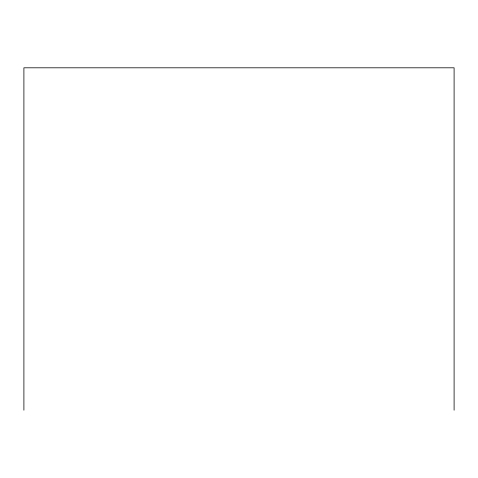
<?xml version="1.0" encoding="UTF-8"?>
<svg xmlns="http://www.w3.org/2000/svg" width="478" height="478" viewBox="0 0 478 478"><rect width="100%" height="100%" fill="white"/><g stroke="black" fill="none" stroke-linecap="round" stroke-linejoin="round"><path stroke-width="0.72" d="M454.1 410.196L454.1 67.804L23.9 67.804L23.9 410.196"/></g></svg>
